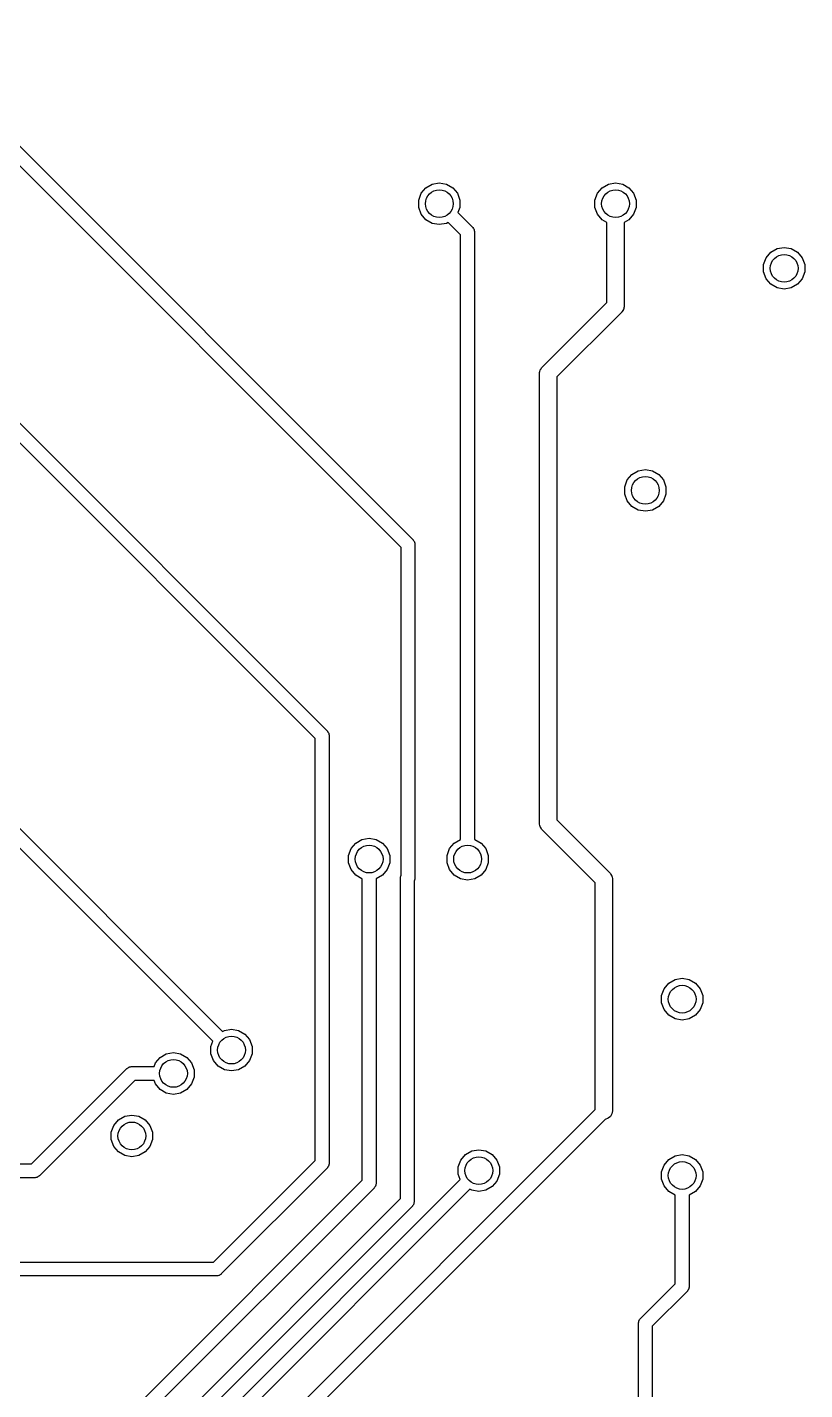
# Model space of a CAD drawing. Extents: x 0.7 to 29.5, y 0.5 to 30.7.
# Drawn here: x 18.29 to 29.5, y 10.64 to 30.27 of the extents above; entities that cross this region are included whole.
import ezdxf

# ---------------------------------------------------------------- set-up
doc = ezdxf.new("R2010")
doc.units = 0
doc.header["$MEASUREMENT"] = 0
doc.layers.add('BLACK', color=7, linetype='CONTINUOUS')

msp = doc.modelspace()

# ---------------------------------------------------------------- linework, layer by layer
at = {"layer": 'Black'}
for p, q in [((16.4691, 30.2723), (23.8502, 22.8912)), ((23.6795, 22.7791), (16.3274, 30.1311)), ((14.0407, 28.7092), (22.6132, 20.1367)), ((22.4425, 20.0246), (13.9286, 28.5385)), ((23.9334, 27.7823), (23.9692, 27.8806)), ((23.9692, 27.8806), (24.0364, 27.9607)), ((24.0364, 27.9607), (24.127, 28.013)), ((24.127, 28.013), (24.23, 28.0311)), ((24.23, 28.0311), (24.333, 28.013)), ((24.333, 28.013), (24.4236, 27.9607)), ((24.4236, 27.9607), (24.4908, 27.8806)), ((24.4908, 27.8806), (24.5266, 27.7823)), ((26.4734, 27.7823), (26.5092, 27.8806)), ((26.5092, 27.8806), (26.5764, 27.9607)), ((26.5764, 27.9607), (26.667, 28.013)), ((26.667, 28.013), (26.77, 28.0311)), ((26.77, 28.0311), (26.873, 28.013)), ((26.873, 28.013), (26.9636, 27.9607)), ((26.9636, 27.9607), (27.0308, 27.8806)), ((27.0308, 27.8806), (27.0666, 27.7823)), ((23.9334, 27.6777), (23.9334, 27.7823)), ((23.9692, 27.5794), (23.9334, 27.6777)), ((24.5266, 27.6777), (24.4991, 27.6023)), ((24.5266, 27.7823), (24.5266, 27.6777)), ((26.4734, 27.6777), (26.4734, 27.7823)), ((26.5092, 27.5794), (26.4734, 27.6777)), ((27.0666, 27.6777), (27.0308, 27.5794)), ((27.0666, 27.7823), (27.0666, 27.6777)), ((24.0364, 27.4993), (23.9692, 27.5794)), ((24.127, 27.447), (24.0364, 27.4993)), ((24.4991, 27.6023), (24.7087, 27.3927)), ((26.5764, 27.4993), (26.5092, 27.5794)), ((26.645, 27.4597), (26.5764, 27.4993)), ((26.9636, 27.4993), (26.895, 27.4597)), ((27.0308, 27.5794), (26.9636, 27.4993)), ((24.23, 27.4289), (24.127, 27.447)), ((24.333, 27.447), (24.23, 27.4289)), ((24.3574, 27.4611), (24.333, 27.447)), ((24.538, 27.2806), (24.3574, 27.4611)), ((24.7087, 27.3927), (24.7112, 27.3891)), ((24.7112, 27.3891), (24.7146, 27.3863)), ((24.7146, 27.3863), (24.7211, 27.375)), ((24.7211, 27.375), (24.7286, 27.3643)), ((24.7286, 27.3643), (24.7298, 27.36)), ((24.7298, 27.36), (24.732, 27.3562)), ((24.732, 27.3562), (24.7342, 27.3433)), ((24.7342, 27.3433), (24.7376, 27.3307)), ((24.7376, 27.3307), (24.7372, 27.3263)), ((24.7372, 27.3263), (24.738, 27.322)), ((24.738, 27.322), (24.738, 18.5715)), ((26.645, 26.309), (26.645, 27.4597)), ((26.895, 27.4597), (26.895, 26.2572)), ((24.538, 18.5715), (24.538, 27.2806)), ((29.097, 27.083), (29.2, 27.1011)), ((29.2, 27.1011), (29.303, 27.083)), ((28.9034, 26.8523), (28.9392, 26.9506)), ((28.9392, 26.9506), (29.0064, 27.0307)), ((29.0064, 27.0307), (29.097, 27.083)), ((29.303, 27.083), (29.3936, 27.0307)), ((29.3936, 27.0307), (29.4608, 26.9506)), ((29.4608, 26.9506), (29.4966, 26.8523)), ((28.9034, 26.7477), (28.9034, 26.8523)), ((28.9392, 26.6494), (28.9034, 26.7477)), ((29.4966, 26.7477), (29.4608, 26.6494)), ((29.4966, 26.8523), (29.4966, 26.7477)), ((29.0064, 26.5693), (28.9392, 26.6494)), ((29.097, 26.517), (29.0064, 26.5693)), ((29.2, 26.4989), (29.097, 26.517)), ((29.303, 26.517), (29.2, 26.4989)), ((29.3936, 26.5693), (29.303, 26.517)), ((29.4608, 26.6494), (29.3936, 26.5693)), ((25.7116, 25.3756), (26.645, 26.309)), ((26.8584, 26.1688), (25.925, 25.2355)), ((26.8615, 26.1734), (26.8584, 26.1688)), ((26.8658, 26.1769), (26.8615, 26.1734)), ((26.8739, 26.191), (26.8658, 26.1769)), ((26.8833, 26.2044), (26.8739, 26.191)), ((26.8847, 26.2097), (26.8833, 26.2044)), ((26.8875, 26.2145), (26.8847, 26.2097)), ((26.8903, 26.2306), (26.8875, 26.2145)), ((26.8945, 26.2463), (26.8903, 26.2306)), ((26.895, 26.2572), (26.894, 26.2518)), ((26.894, 26.2518), (26.8945, 26.2463)), ((25.6797, 25.3139), (25.6825, 25.33)), ((25.6825, 25.33), (25.6853, 25.3348)), ((25.6853, 25.3348), (25.6867, 25.3401)), ((25.6867, 25.3401), (25.6961, 25.3534)), ((25.6961, 25.3534), (25.7042, 25.3676)), ((25.7042, 25.3676), (25.7085, 25.3711)), ((25.7085, 25.3711), (25.7116, 25.3756)), ((25.675, 25.2872), (25.676, 25.2927)), ((25.675, 18.8), (25.675, 25.2872)), ((25.6755, 25.2981), (25.6797, 25.3139)), ((25.676, 25.2927), (25.6755, 25.2981)), ((25.925, 25.2355), (25.925, 18.8518)), ((26.9392, 23.7506), (27.0064, 23.8307)), ((27.0064, 23.8307), (27.097, 23.883)), ((27.097, 23.883), (27.2, 23.9011)), ((27.2, 23.9011), (27.303, 23.883)), ((27.303, 23.883), (27.3936, 23.8307)), ((27.3936, 23.8307), (27.4608, 23.7506)), ((26.9034, 23.6523), (26.9392, 23.7506)), ((26.9034, 23.5477), (26.9034, 23.6523)), ((27.4608, 23.7506), (27.4966, 23.6523)), ((27.4966, 23.6523), (27.4966, 23.5477)), ((26.9392, 23.4494), (26.9034, 23.5477)), ((27.0064, 23.3693), (26.9392, 23.4494)), ((27.097, 23.317), (27.0064, 23.3693)), ((27.3936, 23.3693), (27.303, 23.317)), ((27.4608, 23.4494), (27.3936, 23.3693)), ((27.4966, 23.5477), (27.4608, 23.4494)), ((27.2, 23.2989), (27.097, 23.317)), ((27.303, 23.317), (27.2, 23.2989)), ((23.6795, 18.0524), (23.6795, 22.7791)), ((23.8502, 22.8912), (23.8527, 22.8876)), ((23.8527, 22.8876), (23.8561, 22.8848)), ((23.8561, 22.8848), (23.8626, 22.8735)), ((23.8626, 22.8735), (23.8701, 22.8628)), ((23.8701, 22.8628), (23.8713, 22.8585)), ((23.8713, 22.8585), (23.8735, 22.8547)), ((23.8735, 22.8547), (23.8758, 22.8418)), ((23.8758, 22.8418), (23.8791, 22.8292)), ((23.8791, 22.8292), (23.8787, 22.8248)), ((23.8787, 22.8248), (23.8795, 22.8205)), ((23.8795, 22.8205), (23.8795, 18.0192)), ((16.5435, 20.3707), (21.0067, 15.9075)), ((20.8652, 15.7661), (16.4313, 20.2)), ((22.4425, 13.9479), (22.4425, 20.0246)), ((22.6132, 20.1367), (22.6157, 20.1331)), ((22.6157, 20.1331), (22.6191, 20.1303)), ((22.6191, 20.1303), (22.6256, 20.119)), ((22.6256, 20.119), (22.6331, 20.1083)), ((22.6331, 20.1083), (22.6343, 20.104)), ((22.6343, 20.104), (22.6365, 20.1002)), ((22.6365, 20.1002), (22.6387, 20.0873)), ((22.6387, 20.0873), (22.6421, 20.0747)), ((22.6421, 20.0747), (22.6417, 20.0703)), ((22.6417, 20.0703), (22.6425, 20.066)), ((22.6425, 20.066), (22.6425, 13.9065)), ((25.925, 18.8518), (26.6884, 18.0884)), ((25.676, 18.7946), (25.675, 18.8)), ((25.6755, 18.7891), (25.676, 18.7946)), ((25.6797, 18.7733), (25.6755, 18.7891)), ((25.6825, 18.7572), (25.6797, 18.7733)), ((25.6853, 18.7525), (25.6825, 18.7572)), ((25.6867, 18.7472), (25.6853, 18.7525)), ((25.6961, 18.7338), (25.6867, 18.7472)), ((25.7042, 18.7197), (25.6961, 18.7338)), ((25.7085, 18.7161), (25.7042, 18.7197)), ((25.7116, 18.7116), (25.7085, 18.7161)), ((26.475, 17.9482), (25.7116, 18.7116)), ((22.9587, 18.4386), (23.0259, 18.5187)), ((23.0259, 18.5187), (23.1165, 18.571)), ((23.1165, 18.571), (23.2195, 18.5891)), ((23.2195, 18.5891), (23.3225, 18.571)), ((23.3225, 18.571), (23.4131, 18.5187)), ((23.4131, 18.5187), (23.4803, 18.4386)), ((24.3772, 18.4386), (24.4444, 18.5187)), ((24.4444, 18.5187), (24.535, 18.571)), ((24.535, 18.571), (24.538, 18.5715)), ((24.738, 18.5715), (24.741, 18.571)), ((24.741, 18.571), (24.8316, 18.5187)), ((24.8316, 18.5187), (24.8988, 18.4386)), ((22.9229, 18.3403), (22.9587, 18.4386)), ((22.9229, 18.2357), (22.9229, 18.3403)), ((23.4803, 18.4386), (23.5161, 18.3403)), ((23.5161, 18.3403), (23.5161, 18.2357)), ((24.3414, 18.3403), (24.3772, 18.4386)), ((24.3414, 18.2357), (24.3414, 18.3403)), ((24.8988, 18.4386), (24.9346, 18.3403)), ((24.9346, 18.3403), (24.9346, 18.2357)), ((22.9587, 18.1374), (22.9229, 18.2357)), ((23.0259, 18.0573), (22.9587, 18.1374)), ((23.4803, 18.1374), (23.4131, 18.0573)), ((23.5161, 18.2357), (23.4803, 18.1374)), ((24.3772, 18.1374), (24.3414, 18.2357)), ((24.4444, 18.0573), (24.3772, 18.1374)), ((24.8988, 18.1374), (24.8316, 18.0573)), ((24.9346, 18.2357), (24.8988, 18.1374)), ((26.6884, 18.0884), (26.6915, 18.0839)), ((26.6915, 18.0839), (26.6958, 18.0803)), ((26.6958, 18.0803), (26.7039, 18.0662)), ((26.7039, 18.0662), (26.7133, 18.0528)), ((23.1165, 18.005), (23.0259, 18.0573)), ((23.1195, 18.0045), (23.1165, 18.005)), ((23.1195, 13.6609), (23.1195, 18.0045)), ((23.3225, 18.005), (23.3195, 18.0045)), ((23.3195, 18.0045), (23.3195, 13.6195)), ((23.4131, 18.0573), (23.3225, 18.005)), ((23.6695, 18.0092), (23.6703, 18.0135)), ((23.6695, 13.3969), (23.6695, 18.0092)), ((23.6699, 18.0179), (23.6733, 18.0305)), ((23.6703, 18.0135), (23.6699, 18.0179)), ((23.6733, 18.0305), (23.6755, 18.0434)), ((23.6755, 18.0434), (23.6777, 18.0472)), ((23.6777, 18.0472), (23.6789, 18.0515)), ((23.6789, 18.0515), (23.6795, 18.0524)), ((23.8701, 17.9769), (23.8695, 17.976)), ((23.8695, 17.976), (23.8695, 13.3555)), ((23.8713, 17.9812), (23.8701, 17.9769)), ((23.8735, 17.985), (23.8713, 17.9812)), ((23.8758, 17.9979), (23.8735, 17.985)), ((23.8791, 18.0105), (23.8758, 17.9979)), ((23.8795, 18.0192), (23.8787, 18.0149)), ((23.8787, 18.0149), (23.8791, 18.0105)), ((24.535, 18.005), (24.4444, 18.0573)), ((24.638, 17.9869), (24.535, 18.005)), ((24.741, 18.005), (24.638, 17.9869)), ((24.8316, 18.0573), (24.741, 18.005)), ((26.475, 14.6784), (26.475, 17.9482)), ((26.7133, 18.0528), (26.7147, 18.0475)), ((26.7147, 18.0475), (26.7175, 18.0428)), ((26.7175, 18.0428), (26.7203, 18.0267)), ((26.7203, 18.0267), (26.7245, 18.0109)), ((26.7245, 18.0109), (26.724, 18.0054)), ((26.724, 18.0054), (26.725, 18)), ((26.725, 18), (26.725, 14.662)), ((27.4692, 16.4206), (27.5364, 16.5007)), ((27.5364, 16.5007), (27.627, 16.553)), ((27.627, 16.553), (27.73, 16.5711)), ((27.73, 16.5711), (27.833, 16.553)), ((27.833, 16.553), (27.9236, 16.5007)), ((27.9236, 16.5007), (27.9908, 16.4206)), ((27.4334, 16.3223), (27.4692, 16.4206)), ((27.4334, 16.2177), (27.4334, 16.3223)), ((27.9908, 16.4206), (28.0266, 16.3223)), ((28.0266, 16.3223), (28.0266, 16.2177)), ((27.4692, 16.1194), (27.4334, 16.2177)), ((27.5364, 16.0393), (27.4692, 16.1194)), ((27.9908, 16.1194), (27.9236, 16.0393)), ((28.0266, 16.2177), (27.9908, 16.1194)), ((21.0067, 15.9075), (21.0067, 15.9075)), ((21.0067, 15.9075), (21.1085, 15.8057)), ((27.627, 15.987), (27.5364, 16.0393)), ((27.73, 15.9689), (27.627, 15.987)), ((27.833, 15.987), (27.73, 15.9689)), ((27.9236, 16.0393), (27.833, 15.987)), ((20.8653, 15.7661), (20.8652, 15.7661)), ((20.9668, 15.6645), (20.8653, 15.7661)), ((21.1085, 15.8057), (21.133, 15.8198)), ((21.133, 15.8198), (21.236, 15.8379)), ((21.236, 15.8379), (21.339, 15.8198)), ((21.339, 15.8198), (21.4295, 15.7675)), ((21.4295, 15.7675), (21.4968, 15.6874)), ((20.9394, 15.5891), (20.9668, 15.6645)), ((20.9394, 15.4845), (20.9394, 15.5891)), ((21.4968, 15.6874), (21.5325, 15.5891)), ((21.5325, 15.5891), (21.5325, 15.4845)), ((20.1208, 15.3), (20.1392, 15.3506)), ((20.1392, 15.3506), (20.2064, 15.4307)), ((20.2064, 15.4307), (20.297, 15.483)), ((20.297, 15.483), (20.4, 15.5011)), ((20.4, 15.5011), (20.503, 15.483)), ((20.503, 15.483), (20.5936, 15.4307)), ((20.5936, 15.4307), (20.6608, 15.3506)), ((20.6608, 15.3506), (20.6966, 15.2523)), ((20.9752, 15.3862), (20.9394, 15.4845)), ((21.0424, 15.3061), (20.9752, 15.3862)), ((21.4968, 15.3862), (21.4295, 15.3061)), ((21.5325, 15.4845), (21.4968, 15.3862)), ((18.3551, 13.8965), (19.7293, 15.2707)), ((19.7293, 15.2707), (19.7329, 15.2732)), ((19.7329, 15.2732), (19.7357, 15.2766)), ((19.7357, 15.2766), (19.747, 15.2831)), ((19.747, 15.2831), (19.7577, 15.2906)), ((19.7577, 15.2906), (19.762, 15.2918)), ((19.762, 15.2918), (19.7658, 15.294)), ((19.7658, 15.294), (19.7787, 15.2962)), ((19.7787, 15.2962), (19.7913, 15.2996)), ((19.7913, 15.2996), (19.7957, 15.2992)), ((19.7957, 15.2992), (19.8, 15.3)), ((19.8, 15.3), (20.1208, 15.3)), ((20.6966, 15.1477), (20.6608, 15.0494)), ((20.6966, 15.2523), (20.6966, 15.1477)), ((21.133, 15.2538), (21.0424, 15.3061)), ((21.236, 15.2356), (21.133, 15.2538)), ((21.339, 15.2538), (21.236, 15.2356)), ((21.4295, 15.3061), (21.339, 15.2538)), ((19.8414, 15.1), (18.4672, 13.7258)), ((20.1208, 15.1), (19.8414, 15.1)), ((20.1392, 15.0494), (20.1208, 15.1)), ((20.2064, 14.9693), (20.1392, 15.0494)), ((20.297, 14.917), (20.2064, 14.9693)), ((20.5936, 14.9693), (20.503, 14.917)), ((20.6608, 15.0494), (20.5936, 14.9693)), ((20.4, 14.8989), (20.297, 14.917)), ((20.503, 14.917), (20.4, 14.8989)), ((19.5392, 14.4506), (19.6064, 14.5307)), ((19.6064, 14.5307), (19.697, 14.583)), ((19.697, 14.583), (19.8, 14.6011)), ((19.8, 14.6011), (19.903, 14.583)), ((19.903, 14.583), (19.9936, 14.5307)), ((19.9936, 14.5307), (20.0608, 14.4506)), ((20.9366, 9.13999), (26.475, 14.6784)), ((26.6183, 14.5389), (21.0487, 8.96928)), ((26.6217, 14.5389), (26.6183, 14.5389)), ((26.6625, 14.5537), (26.6217, 14.5389)), ((26.6958, 14.5817), (26.6625, 14.5537)), ((26.7175, 14.6192), (26.6958, 14.5817)), ((26.725, 14.662), (26.7175, 14.6192)), ((19.5034, 14.3523), (19.5392, 14.4506)), ((19.5034, 14.2477), (19.5034, 14.3523)), ((20.0608, 14.4506), (20.0966, 14.3523)), ((20.0966, 14.3523), (20.0966, 14.2477)), ((19.5392, 14.1494), (19.5034, 14.2477)), ((19.6064, 14.0693), (19.5392, 14.1494)), ((20.0608, 14.1494), (19.9936, 14.0693)), ((20.0966, 14.2477), (20.0608, 14.1494)), ((19.697, 14.017), (19.6064, 14.0693)), ((19.8, 13.9989), (19.697, 14.017)), ((19.903, 14.017), (19.8, 13.9989)), ((19.9936, 14.0693), (19.903, 14.017)), ((20.9771, 12.4825), (22.4425, 13.9479)), ((24.5034, 13.8523), (24.5392, 13.9506)), ((24.5392, 13.9506), (24.6064, 14.0307)), ((24.6064, 14.0307), (24.697, 14.083)), ((24.697, 14.083), (24.8, 14.1011)), ((24.8, 14.1011), (24.903, 14.083)), ((24.903, 14.083), (24.9936, 14.0307)), ((24.9936, 14.0307), (25.0608, 13.9506)), ((25.0608, 13.9506), (25.0966, 13.8523)), ((27.4692, 13.8806), (27.5364, 13.9607)), ((27.5364, 13.9607), (27.627, 14.013)), ((27.627, 14.013), (27.73, 14.0311)), ((27.73, 14.0311), (27.833, 14.013)), ((27.833, 14.013), (27.9236, 13.9607)), ((27.9236, 13.9607), (27.9908, 13.8806)), ((11.7737, 13.8965), (18.3551, 13.8965)), ((22.6132, 13.8358), (21.0892, 12.3118)), ((22.6157, 13.8394), (22.6132, 13.8358)), ((22.6191, 13.8422), (22.6157, 13.8394)), ((22.6256, 13.8535), (22.6191, 13.8422)), ((22.6331, 13.8642), (22.6256, 13.8535)), ((22.6343, 13.8685), (22.6331, 13.8642)), ((22.6365, 13.8723), (22.6343, 13.8685)), ((22.6387, 13.8852), (22.6365, 13.8723)), ((22.6421, 13.8978), (22.6387, 13.8852)), ((22.6425, 13.9065), (22.6417, 13.9022)), ((22.6417, 13.9022), (22.6421, 13.8978)), ((24.5034, 13.7477), (24.5034, 13.8523)), ((24.5309, 13.6723), (24.5034, 13.7477)), ((25.0966, 13.7477), (25.0608, 13.6494)), ((25.0966, 13.8523), (25.0966, 13.7477)), ((27.4334, 13.7823), (27.4692, 13.8806)), ((27.4334, 13.6777), (27.4334, 13.7823)), ((27.9908, 13.8806), (28.0266, 13.7823)), ((28.0266, 13.7823), (28.0266, 13.6777)), ((18.3965, 13.6965), (11.7323, 13.6965)), ((18.4009, 13.6973), (18.3965, 13.6965)), ((18.4053, 13.6969), (18.4009, 13.6973)), ((18.4179, 13.7003), (18.4053, 13.6969)), ((18.4307, 13.7026), (18.4179, 13.7003)), ((18.4345, 13.7048), (18.4307, 13.7026)), ((18.4388, 13.7059), (18.4345, 13.7048)), ((18.4495, 13.7134), (18.4388, 13.7059)), ((18.4608, 13.7199), (18.4495, 13.7134)), ((18.4636, 13.7233), (18.4608, 13.7199)), ((18.4672, 13.7258), (18.4636, 13.7233)), ((19.9586, 10.5), (23.1195, 13.6609)), ((23.2902, 13.5488), (20.0707, 10.3293)), ((20.3586, 9.5), (24.5309, 13.6723)), ((23.2927, 13.5524), (23.2902, 13.5488)), ((23.2961, 13.5552), (23.2927, 13.5524)), ((23.3026, 13.5665), (23.2961, 13.5552)), ((23.3101, 13.5772), (23.3026, 13.5665)), ((23.3113, 13.5815), (23.3101, 13.5772)), ((23.3135, 13.5853), (23.3113, 13.5815)), ((23.3157, 13.5982), (23.3135, 13.5853)), ((23.3191, 13.6108), (23.3157, 13.5982)), ((23.3195, 13.6195), (23.3187, 13.6152)), ((23.3187, 13.6152), (23.3191, 13.6108)), ((24.9936, 13.5693), (24.903, 13.517)), ((25.0608, 13.6494), (24.9936, 13.5693)), ((27.4692, 13.5794), (27.4334, 13.6777)), ((27.5364, 13.4993), (27.4692, 13.5794)), ((27.9908, 13.5794), (27.9236, 13.4993)), ((28.0266, 13.6777), (27.9908, 13.5794)), ((20.2786, 10.006), (23.6695, 13.3969)), ((24.6726, 13.5311), (20.4707, 9.32929)), ((23.8695, 13.3555), (23.8687, 13.3512)), ((23.8687, 13.3512), (23.8691, 13.3468)), ((24.697, 13.517), (24.6726, 13.5311)), ((24.8, 13.4989), (24.697, 13.517)), ((24.903, 13.517), (24.8, 13.4989)), ((27.627, 13.447), (27.5364, 13.4993)), ((27.63, 13.4465), (27.627, 13.447)), ((27.63, 12.1714), (27.63, 13.4465)), ((27.833, 13.447), (27.83, 13.4465)), ((27.83, 13.4465), (27.83, 12.13)), ((27.9236, 13.4993), (27.833, 13.447)), ((23.8402, 13.2848), (20.3907, 9.83529)), ((23.8427, 13.2884), (23.8402, 13.2848)), ((23.8461, 13.2912), (23.8427, 13.2884)), ((23.8526, 13.3025), (23.8461, 13.2912)), ((23.8601, 13.3132), (23.8526, 13.3025)), ((23.8613, 13.3175), (23.8601, 13.3132)), ((23.8635, 13.3213), (23.8613, 13.3175)), ((23.8657, 13.3342), (23.8635, 13.3213)), ((23.8691, 13.3468), (23.8657, 13.3342)), ((15.494, 12.4825), (20.9771, 12.4825)), ((21.0185, 12.2825), (15.5354, 12.2825)), ((21.0228, 12.2833), (21.0185, 12.2825)), ((21.0272, 12.2829), (21.0228, 12.2833)), ((21.0398, 12.2863), (21.0272, 12.2829)), ((21.0527, 12.2885), (21.0398, 12.2863)), ((21.0565, 12.2907), (21.0527, 12.2885)), ((21.0608, 12.2919), (21.0565, 12.2907)), ((21.0715, 12.2994), (21.0608, 12.2919)), ((21.0828, 12.3059), (21.0715, 12.2994)), ((21.0856, 12.3093), (21.0828, 12.3059)), ((21.0892, 12.3118), (21.0856, 12.3093)), ((27.1293, 11.6707), (27.63, 12.1714)), ((27.8007, 12.0593), (27.3, 11.5586)), ((27.8032, 12.0629), (27.8007, 12.0593)), ((27.8066, 12.0657), (27.8032, 12.0629)), ((27.8131, 12.077), (27.8066, 12.0657)), ((27.8206, 12.0877), (27.8131, 12.077)), ((27.8218, 12.092), (27.8206, 12.0877)), ((27.824, 12.0958), (27.8218, 12.092)), ((27.8262, 12.1087), (27.824, 12.0958)), ((27.8296, 12.1213), (27.8262, 12.1087)), ((27.83, 12.13), (27.8292, 12.1257)), ((27.8292, 12.1257), (27.8296, 12.1213)), ((27.1, 11.6), (27.1008, 11.6043)), ((27.1, 10.1414), (27.1, 11.6)), ((27.1004, 11.6087), (27.1038, 11.6213)), ((27.1008, 11.6043), (27.1004, 11.6087)), ((27.1038, 11.6213), (27.106, 11.6342)), ((27.106, 11.6342), (27.1082, 11.638)), ((27.1082, 11.638), (27.1094, 11.6423)), ((27.1094, 11.6423), (27.1169, 11.653)), ((27.1169, 11.653), (27.1234, 11.6643)), ((27.1234, 11.6643), (27.1268, 11.6671)), ((27.1268, 11.6671), (27.1293, 11.6707)), ((27.3, 11.5586), (27.3, 10.1))]:
    msp.add_line(p, q, dxfattribs=at)
for centre in [(24.23, 27.73), (26.77, 27.73), (29.2, 26.8), (27.2, 23.6), (23.2195, 18.288), (24.638, 18.288), (27.73, 16.27), (21.236, 15.5368), (20.4, 15.2), (19.8, 14.3), (24.8, 13.8), (27.73, 13.73)]:
    msp.add_circle(centre, 0.2, dxfattribs=at)

doc.saveas('drawing.dxf')
